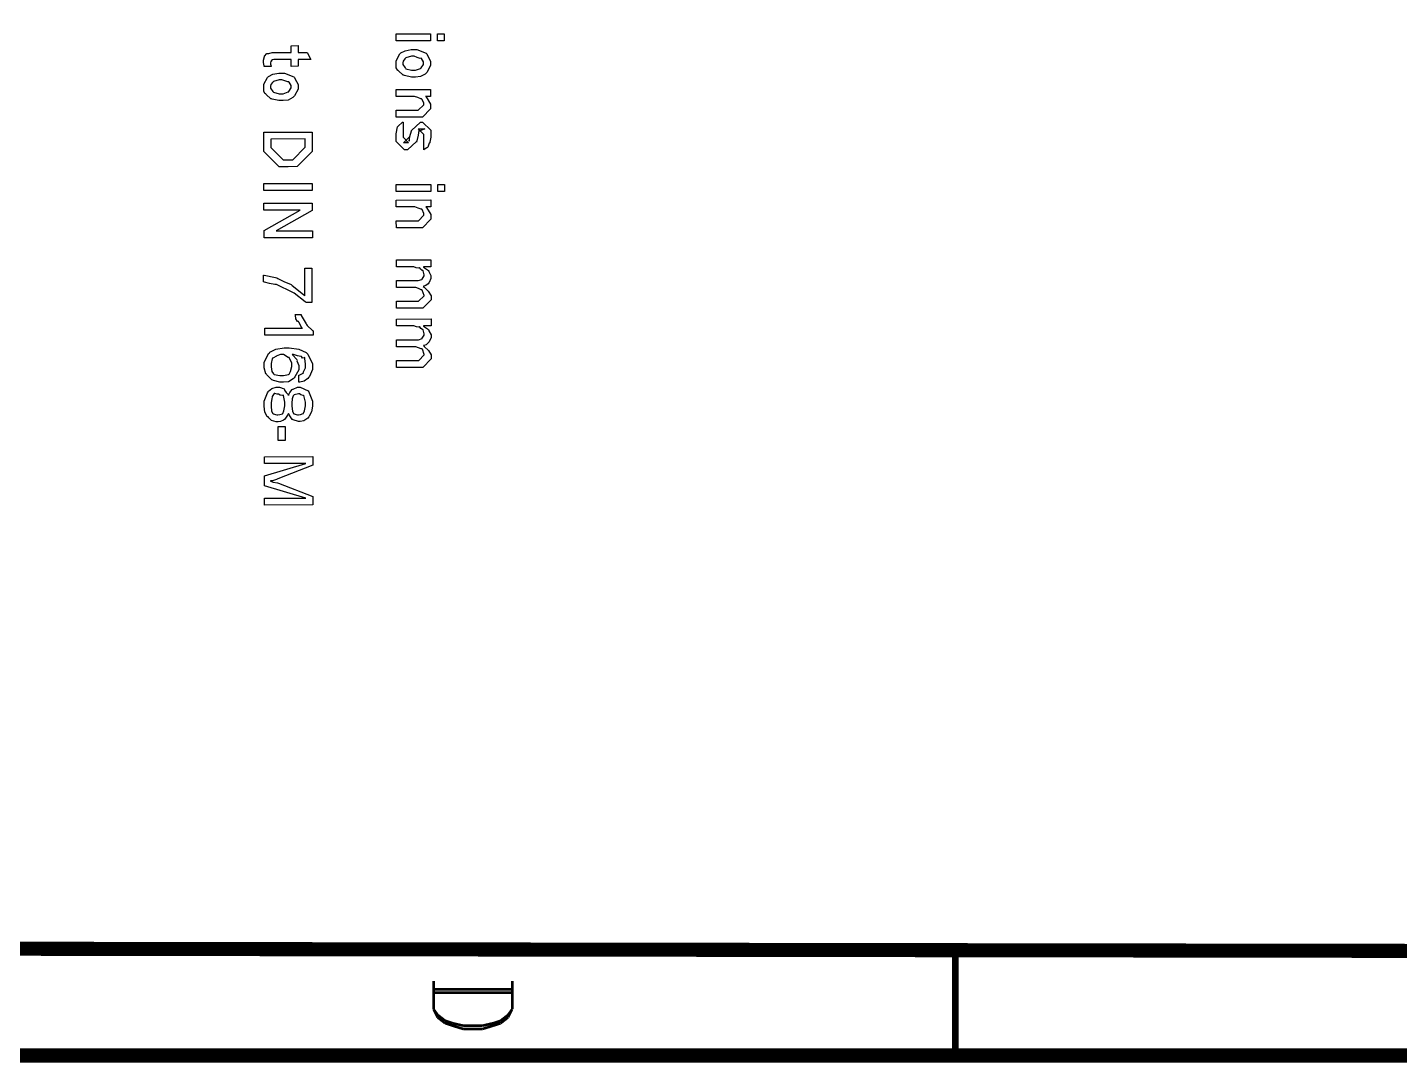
# Model space of a CAD drawing. Extents: x 0.1 to 11.6, y 0.3 to 16.2.
# Drawn here: x 5.983 to 8.744, y 0.296 to 2.379 of the extents above; entities that cross this region are included whole.
import ezdxf

# ---------------------------------------------------------------- set-up
doc = ezdxf.new("R2010")
doc.units = 0
doc.layers.get('0').update_dxf_attribs({"linetype": 'CONTINUOUS'})

msp = doc.modelspace()

# ---------------------------------------------------------------- linework, layer by layer
at = {"color": 0, "const_width": 0.005208}
msp.add_lwpolyline([(0.155003, 16.22), (11.57, 16.22), (11.57, 0.310004), (0.155003, 0.310004), (0.155003, 16.22)], close=True, dxfattribs=at)
at = {"color": 0}
for points in [[(6.7245, 2.36567), (6.79394, 2.36589), (6.79394, 2.352), (6.7245, 2.35178), (6.7245, 2.36567)], [(6.80783, 2.36589), (6.82172, 2.36589), (6.82172, 2.352), (6.80783, 2.352), (6.80783, 2.36589)], [(6.47331, 2.30029), (6.45942, 2.30029), (6.4591, 2.30122), (6.45811, 2.30789), (6.45811, 2.31006), (6.45811, 2.31282), (6.45953, 2.32047), (6.45985, 2.32113), (6.46001, 2.32118), (6.46431, 2.32628), (6.46485, 2.32656), (6.46485, 2.32656), (6.46864, 2.32617), (6.47521, 2.32807), (6.47743, 2.32807), (6.51367, 2.32807), (6.51367, 2.34196), (6.52756, 2.34218), (6.52756, 2.32829), (6.54536, 2.32829), (6.55274, 2.3144), (6.52756, 2.3144), (6.52756, 2.30051), (6.51367, 2.30029), (6.51367, 2.31418), (6.48004, 2.31418), (6.47868, 2.31418), (6.47482, 2.31364), (6.47461, 2.31353), (6.47439, 2.31287), (6.47319, 2.31087), (6.47265, 2.31114), (6.47265, 2.31114), (6.4725, 2.31049), (6.472, 2.3074), (6.472, 2.30638), (6.472, 2.30485), (6.47308, 2.30094), (6.47331, 2.30029)], [(6.75928, 2.33447), (6.76611, 2.33447), (6.7851, 2.32688), (6.78662, 2.32536), (6.78728, 2.32374), (6.794, 2.31114), (6.794, 2.30692), (6.794, 2.30192), (6.78657, 2.28825), (6.7851, 2.28694), (6.78321, 2.28494), (6.77382, 2.27994), (6.76372, 2.27892), (6.76036, 2.27892), (6.75532, 2.27892), (6.74138, 2.28185), (6.74018, 2.28239), (6.73876, 2.28272), (6.72933, 2.29129), (6.72868, 2.29237), (6.72781, 2.29237), (6.72504, 2.29758), (6.72456, 2.30442), (6.72456, 2.30669), (6.72456, 2.31174), (6.73193, 2.32557), (6.73346, 2.32688), (6.73415, 2.32764), (6.74322, 2.33182), (6.75526, 2.33447), (6.75928, 2.33447)], [(6.75928, 2.32058), (6.75537, 2.32058), (6.74451, 2.31733), (6.74365, 2.31668), (6.74246, 2.31532), (6.7391, 2.31104), (6.73844, 2.30778), (6.73844, 2.30669), (6.73844, 2.30419), (6.74278, 2.29736), (6.74365, 2.29671), (6.74408, 2.29574), (6.75581, 2.29281), (6.75971, 2.29281), (6.76351, 2.29281), (6.77403, 2.29628), (6.7749, 2.29693), (6.77501, 2.29725), (6.78011, 2.30436), (6.78011, 2.30669), (6.78011, 2.30919), (6.77576, 2.31603), (6.7749, 2.31668), (6.77328, 2.31651), (6.76725, 2.31842), (6.76124, 2.32058), (6.75928, 2.32058)], [(6.49294, 2.287), (6.49978, 2.287), (6.51878, 2.2794), (6.52029, 2.27789), (6.52094, 2.27626), (6.52767, 2.26367), (6.52767, 2.25944), (6.52767, 2.25444), (6.52024, 2.24078), (6.51878, 2.23947), (6.51687, 2.23747), (6.50749, 2.23247), (6.49739, 2.23144), (6.49403, 2.23144), (6.48899, 2.23144), (6.47504, 2.23438), (6.47385, 2.23492), (6.47244, 2.23525), (6.463, 2.24382), (6.46235, 2.2449), (6.46149, 2.2449), (6.45871, 2.25011), (6.45822, 2.25694), (6.45822, 2.25922), (6.45822, 2.26426), (6.4656, 2.2781), (6.46712, 2.2794), (6.46783, 2.28017), (6.47689, 2.28435), (6.48893, 2.287), (6.49294, 2.287)], [(6.49294, 2.27311), (6.48904, 2.27311), (6.47819, 2.26986), (6.47732, 2.26921), (6.47613, 2.26785), (6.47276, 2.26357), (6.47211, 2.26031), (6.47211, 2.25922), (6.47211, 2.25672), (6.47646, 2.24989), (6.47732, 2.24924), (6.47775, 2.24826), (6.48947, 2.24533), (6.49338, 2.24533), (6.49718, 2.24533), (6.50771, 2.24881), (6.50857, 2.24946), (6.50868, 2.24978), (6.51378, 2.25689), (6.51378, 2.25922), (6.51378, 2.26172), (6.50944, 2.26856), (6.50857, 2.26921), (6.50694, 2.26904), (6.50092, 2.27094), (6.4949, 2.27311), (6.49294, 2.27311)], [(6.72472, 2.25375), (6.79417, 2.25396), (6.79417, 2.24007), (6.78396, 2.23986), (6.78532, 2.23878), (6.79417, 2.22461), (6.79417, 2.21989), (6.79417, 2.21511), (6.77767, 2.19819), (6.7666, 2.19819), (6.72493, 2.19819), (6.72472, 2.21208), (6.76335, 2.21208), (6.76921, 2.21208), (6.78028, 2.22314), (6.78028, 2.22424), (6.78028, 2.227), (6.77664, 2.23454), (6.77593, 2.23529), (6.77442, 2.23529), (6.76839, 2.23757), (6.76167, 2.23986), (6.75944, 2.23985), (6.72472, 2.23986), (6.72472, 2.25375)], [(6.73871, 2.18826), (6.73871, 2.17437), (6.73871, 2.17329), (6.73871, 2.17085), (6.73871, 2.17003), (6.73871, 2.16743), (6.73872, 2.16157), (6.73872, 2.15961), (6.73872, 2.15767), (6.74978, 2.1466), (6.74567, 2.1466), (6.73958, 2.1466), (6.75065, 2.15765), (6.75065, 2.15007), (6.75217, 2.15896), (6.75543, 2.1709), (6.75543, 2.17156), (6.77408, 2.18826), (6.77756, 2.18826), (6.79426, 2.17176), (6.79426, 2.16178), (6.79426, 2.15804), (6.79281, 2.14789), (6.79253, 2.14681), (6.79124, 2.14572), (6.78847, 2.13758), (6.78797, 2.13704), (6.78683, 2.13618), (6.78114, 2.13292), (6.78038, 2.13271), (6.78038, 2.1466), (6.78038, 2.14762), (6.78038, 2.14996), (6.78038, 2.15072), (6.78038, 2.15315), (6.78039, 2.15869), (6.78038, 2.16049), (6.78039, 2.16331), (6.76932, 2.17437), (6.77496, 2.17437), (6.78233, 2.17437), (6.77126, 2.17025), (6.77126, 2.17176), (6.7704, 2.16894), (6.77001, 2.16797), (6.76888, 2.16069), (6.76867, 2.1594), (6.7654, 2.14789), (6.7654, 2.14942), (6.74783, 2.13271), (6.74696, 2.13271), (6.74154, 2.13271), (6.72483, 2.14942), (6.72483, 2.15961), (6.72483, 2.16461), (6.72771, 2.17844), (6.72831, 2.17958), (6.72857, 2.18028), (6.73753, 2.18793), (6.73871, 2.18826)], [(6.45844, 2.16797), (6.55567, 2.16818), (6.55567, 2.13932), (6.55567, 2.12935), (6.52528, 2.09874), (6.50771, 2.09853), (6.48926, 2.09853), (6.45844, 2.12912), (6.45844, 2.13758), (6.45844, 2.16797)], [(6.47233, 2.15408), (6.47233, 2.13824), (6.47233, 2.13738), (6.4975, 2.11242), (6.50792, 2.11242), (6.51704, 2.11242), (6.54178, 2.13758), (6.54178, 2.13867), (6.54178, 2.15429), (6.47233, 2.15408)], [(6.45861, 2.06456), (6.55583, 2.06478), (6.55583, 2.05089), (6.45861, 2.05067), (6.45861, 2.06456)], [(6.72504, 2.0625), (6.79449, 2.06272), (6.79449, 2.04883), (6.72504, 2.04861), (6.72504, 2.0625)], [(6.80838, 2.06272), (6.82226, 2.06272), (6.82226, 2.04883), (6.80838, 2.04883), (6.80838, 2.06272)], [(6.45865, 2.0249), (6.55588, 2.02513), (6.55588, 2.01058), (6.4834, 1.96935), (6.5561, 1.96957), (6.5561, 1.95568), (6.45888, 1.95546), (6.45888, 1.97), (6.53157, 2.01124), (6.45865, 2.01101), (6.45865, 2.0249)], [(6.7251, 2.03131), (6.79454, 2.03153), (6.79454, 2.01764), (6.78435, 2.01742), (6.78569, 2.01633), (6.79454, 2.00217), (6.79454, 1.99744), (6.79454, 1.99268), (6.77806, 1.97575), (6.76699, 1.97575), (6.72532, 1.97575), (6.7251, 1.98964), (6.76372, 1.98964), (6.76958, 1.98964), (6.78065, 2.00071), (6.78065, 2.00179), (6.78065, 2.00456), (6.77701, 2.0121), (6.77632, 2.01286), (6.77479, 2.01286), (6.76878, 2.01514), (6.76204, 2.01742), (6.75982, 2.01742), (6.7251, 2.01742), (6.7251, 2.03131)], [(6.72532, 1.91092), (6.79476, 1.91114), (6.79476, 1.89725), (6.77979, 1.89703), (6.77983, 1.89649), (6.78993, 1.88965), (6.79064, 1.88878), (6.79047, 1.88749), (6.79476, 1.8795), (6.79476, 1.87685), (6.79476, 1.87375), (6.79129, 1.86529), (6.79064, 1.86447), (6.78928, 1.86301), (6.78461, 1.85915), (6.78054, 1.85786), (6.77935, 1.85753), (6.78093, 1.85601), (6.7895, 1.84776), (6.79497, 1.83882), (6.79497, 1.83583), (6.79497, 1.83062), (6.77826, 1.81369), (6.77219, 1.81369), (6.72553, 1.81369), (6.72553, 1.82758), (6.76546, 1.82758), (6.77001, 1.82758), (6.78108, 1.83865), (6.78108, 1.83931), (6.78103, 1.83951), (6.77729, 1.85004), (6.77653, 1.85081), (6.77501, 1.85081), (6.76964, 1.85308), (6.76421, 1.85536), (6.76242, 1.85536), (6.72553, 1.85536), (6.72532, 1.86925), (6.76654, 1.86925), (6.76921, 1.86925), (6.77658, 1.87164), (6.77718, 1.87207), (6.7769, 1.87229), (6.78087, 1.87879), (6.78087, 1.88097), (6.78087, 1.88097), (6.77886, 1.889), (6.77849, 1.88965), (6.77735, 1.88976), (6.77408, 1.89225), (6.77229, 1.89503), (6.77154, 1.89529), (6.7704, 1.89458), (6.76535, 1.89513), (6.76004, 1.89703), (6.75831, 1.89703), (6.72532, 1.89703), (6.72532, 1.91092)], [(6.54085, 1.89447), (6.55474, 1.89447), (6.55496, 1.82503), (6.54367, 1.82503), (6.54167, 1.82676), (6.51969, 1.84397), (6.51699, 1.84565), (6.51394, 1.84679), (6.4866, 1.8604), (6.48378, 1.86128), (6.48074, 1.86128), (6.46967, 1.86361), (6.4599, 1.86632), (6.45751, 1.86649), (6.45751, 1.88037), (6.45936, 1.88037), (6.48215, 1.87582), (6.48486, 1.87494), (6.48638, 1.87337), (6.49886, 1.8674), (6.51318, 1.86139), (6.51568, 1.85975), (6.51796, 1.85753), (6.53911, 1.84076), (6.54085, 1.83892), (6.54085, 1.89447)], [(6.46044, 1.75939), (6.46044, 1.77328), (6.53618, 1.7735), (6.53494, 1.77431), (6.5286, 1.78537), (6.52794, 1.78674), (6.52647, 1.78694), (6.52285, 1.79269), (6.52219, 1.80003), (6.52186, 1.80106), (6.53336, 1.80128), (6.53385, 1.79932), (6.54357, 1.78233), (6.54465, 1.78088), (6.54568, 1.77881), (6.55658, 1.76915), (6.55767, 1.7685), (6.55767, 1.75961), (6.46044, 1.75939)], [(6.72553, 1.79189), (6.79497, 1.7921), (6.79497, 1.77821), (6.78, 1.778), (6.78006, 1.77746), (6.79015, 1.77061), (6.79085, 1.76975), (6.79069, 1.76844), (6.79497, 1.76047), (6.79497, 1.75782), (6.79497, 1.75472), (6.7915, 1.74625), (6.79085, 1.74544), (6.7895, 1.74399), (6.78483, 1.74013), (6.78076, 1.73882), (6.77957, 1.7385), (6.78114, 1.73699), (6.78971, 1.72874), (6.79519, 1.71978), (6.79519, 1.71681), (6.79519, 1.7116), (6.77849, 1.69467), (6.7724, 1.69467), (6.72575, 1.69467), (6.72575, 1.70856), (6.76568, 1.70856), (6.77024, 1.70856), (6.78131, 1.71963), (6.78131, 1.72028), (6.78125, 1.72049), (6.7775, 1.73101), (6.77675, 1.73178), (6.77522, 1.73178), (6.76986, 1.73406), (6.76443, 1.73633), (6.76264, 1.73633), (6.72575, 1.73633), (6.72553, 1.75022), (6.76676, 1.75022), (6.76942, 1.75022), (6.77681, 1.75261), (6.7774, 1.75304), (6.77713, 1.75325), (6.78108, 1.75976), (6.78108, 1.76193), (6.78108, 1.76193), (6.77908, 1.76997), (6.77869, 1.77061), (6.77756, 1.77072), (6.77431, 1.77322), (6.77251, 1.77599), (6.77175, 1.77626), (6.77061, 1.77556), (6.76557, 1.7761), (6.76025, 1.778), (6.75851, 1.778), (6.72553, 1.778), (6.72553, 1.79189)], [(6.52886, 1.66499), (6.52864, 1.67887), (6.52968, 1.67914), (6.53743, 1.68317), (6.53797, 1.68365), (6.53792, 1.68414), (6.54254, 1.69358), (6.54253, 1.69667), (6.54253, 1.70106), (6.54107, 1.71235), (6.54079, 1.71425), (6.53988, 1.71376), (6.53635, 1.71354), (6.53461, 1.71631), (6.53385, 1.71685), (6.53267, 1.71658), (6.52636, 1.71821), (6.51812, 1.72032), (6.5154, 1.72032), (6.51644, 1.71963), (6.52485, 1.71056), (6.52539, 1.70947), (6.52501, 1.70811), (6.52864, 1.69857), (6.52864, 1.69536), (6.52864, 1.69), (6.52083, 1.6754), (6.51932, 1.67389), (6.51736, 1.6716), (6.50797, 1.6659), (6.49821, 1.66476), (6.49501, 1.66476), (6.4904, 1.66476), (6.47797, 1.6684), (6.47656, 1.66911), (6.47482, 1.66943), (6.46431, 1.67958), (6.46354, 1.68083), (6.46246, 1.68192), (6.45919, 1.69379), (6.45919, 1.69775), (6.45919, 1.70432), (6.46804, 1.72233), (6.46983, 1.72401), (6.47075, 1.72542), (6.48281, 1.73124), (6.49972, 1.73421), (6.50543, 1.73421), (6.5096, 1.73426), (6.52864, 1.7315), (6.54346, 1.72488), (6.54557, 1.72293), (6.5471, 1.72103), (6.55642, 1.70199), (6.55642, 1.69558), (6.55642, 1.69038), (6.55024, 1.67617), (6.54904, 1.67475), (6.54731, 1.67258), (6.53961, 1.66699), (6.53103, 1.66525), (6.52886, 1.66499)], [(6.49501, 1.72032), (6.49224, 1.72032), (6.48481, 1.71799), (6.48394, 1.7175), (6.48253, 1.71642), (6.47792, 1.7136), (6.47629, 1.71321), (6.47592, 1.71294), (6.47521, 1.71213), (6.47308, 1.70221), (6.47308, 1.69883), (6.47308, 1.69569), (6.47444, 1.6861), (6.47775, 1.68169), (6.47874, 1.68126), (6.47922, 1.68061), (6.49056, 1.67865), (6.49436, 1.67865), (6.4981, 1.67865), (6.5084, 1.68067), (6.50933, 1.68104), (6.5095, 1.68126), (6.51232, 1.68653), (6.51475, 1.69613), (6.51475, 1.69928), (6.51475, 1.70301), (6.51019, 1.71321), (6.50933, 1.71425), (6.50771, 1.71463), (6.49815, 1.72032), (6.49501, 1.72032)], [(6.50836, 1.63792), (6.50819, 1.63846), (6.51085, 1.64421), (6.51568, 1.65024), (6.5166, 1.65093), (6.51736, 1.65082), (6.52653, 1.65506), (6.52962, 1.65506), (6.53147, 1.65506), (6.54742, 1.64729), (6.54872, 1.64572), (6.54949, 1.64378), (6.55653, 1.62636), (6.55653, 1.62056), (6.55653, 1.61681), (6.55458, 1.60542), (6.55003, 1.59679), (6.54872, 1.59515), (6.54688, 1.59278), (6.53917, 1.58681), (6.53185, 1.58561), (6.5294, 1.58561), (6.52815, 1.58561), (6.51753, 1.58908), (6.5166, 1.58974), (6.51551, 1.59006), (6.50879, 1.60053), (6.50836, 1.60189), (6.50726, 1.60036), (6.50087, 1.59044), (6.49989, 1.58974), (6.49794, 1.58871), (6.49197, 1.58593), (6.48747, 1.5854), (6.486, 1.58539), (6.48301, 1.58539), (6.47412, 1.58783), (6.46843, 1.59338), (6.46712, 1.59494), (6.46517, 1.59576), (6.46029, 1.60488), (6.45931, 1.61632), (6.45931, 1.62013), (6.45931, 1.62642), (6.4656, 1.64372), (6.4669, 1.64529), (6.46756, 1.64654), (6.47467, 1.65197), (6.48329, 1.65483), (6.48622, 1.65483), (6.48975, 1.65483), (6.49935, 1.65126), (6.50032, 1.6505), (6.50017, 1.64899), (6.50358, 1.64393), (6.50797, 1.63926), (6.50836, 1.63792)], [(6.48731, 1.64094), (6.48551, 1.64094), (6.48068, 1.64187), (6.48014, 1.64204), (6.479, 1.64208), (6.47526, 1.63585), (6.47493, 1.63444), (6.4745, 1.63237), (6.47319, 1.62321), (6.47319, 1.62011), (6.47319, 1.61675), (6.47418, 1.60667), (6.47646, 1.6021), (6.47711, 1.60167), (6.47743, 1.60107), (6.48449, 1.59929), (6.48687, 1.59928), (6.48687, 1.59928), (6.49067, 1.59993), (6.49621, 1.60146), (6.49685, 1.60189), (6.49669, 1.6021), (6.49869, 1.60753), (6.50097, 1.61714), (6.50097, 1.62033), (6.50097, 1.62489), (6.49772, 1.63818), (6.49707, 1.63857), (6.49582, 1.63813), (6.49138, 1.63894), (6.48828, 1.64094), (6.48731, 1.64094)], [(6.52919, 1.64117), (6.5281, 1.64117), (6.51942, 1.63921), (6.51878, 1.63878), (6.51779, 1.63737), (6.51535, 1.63129), (6.51486, 1.62278), (6.51486, 1.6199), (6.51486, 1.6166), (6.51585, 1.6065), (6.51812, 1.60206), (6.51878, 1.60167), (6.5191, 1.60112), (6.52615, 1.5995), (6.52854, 1.5995), (6.52854, 1.5995), (6.53222, 1.60015), (6.53782, 1.60167), (6.53851, 1.6021), (6.53836, 1.60226), (6.54036, 1.60753), (6.54264, 1.61714), (6.54264, 1.62033), (6.54264, 1.62494), (6.53917, 1.63835), (6.53851, 1.63878), (6.53733, 1.63835), (6.53299, 1.63915), (6.53011, 1.64117), (6.52919, 1.64117)], [(6.48725, 1.57553), (6.50114, 1.57553), (6.50114, 1.54775), (6.48725, 1.54775), (6.48725, 1.57553)], [(6.45953, 1.51486), (6.55675, 1.51508), (6.55675, 1.49794), (6.48643, 1.47037), (6.484, 1.46918), (6.47613, 1.46658), (6.47265, 1.46647), (6.4719, 1.46625), (6.47179, 1.46582), (6.477, 1.46354), (6.486, 1.46224), (6.48774, 1.46169), (6.55697, 1.435), (6.55697, 1.41786), (6.45975, 1.41764), (6.45975, 1.43153), (6.54308, 1.43175), (6.45975, 1.45606), (6.45953, 1.47646), (6.54286, 1.50119), (6.45953, 1.50097), (6.45953, 1.51486)]]:
    msp.add_lwpolyline(points, close=True, dxfattribs=at)
for points, const_width in [([(11.315, 0.516656), (0.398329, 0.533311)], 0.028333), ([(7.84999, 0.509983), (7.84999, 0.310004)], 0.013333), ([(6.80003, 0.403321), (6.80003, 0.460015)], 0.005208), ([(6.95833, 0.443306), (6.80003, 0.443306)], 0.005208), ([(6.95833, 0.460015), (6.95833, 0.403321)], 0.005208), ([(6.95833, 0.436686), (6.80003, 0.436686)], 0.005208), ([(6.80832, 0.386664), (6.80003, 0.403321)], 0.005208), ([(6.80832, 0.391656), (6.80003, 0.403321)], 0.005208), ([(6.82335, 0.379992), (6.80832, 0.391656)], 0.005208), ([(6.82335, 0.375), (6.80832, 0.386664)], 0.005208), ([(6.94997, 0.391656), (6.935, 0.379992)], 0.005208), ([(6.94997, 0.386664), (6.935, 0.375)], 0.005208), ([(6.95833, 0.403321), (6.94997, 0.386664)], 0.005208), ([(6.95833, 0.403321), (6.94997, 0.391656)], 0.005208), ([(6.83832, 0.375), (6.82335, 0.379992)], 0.005208), ([(6.83832, 0.370008), (6.82335, 0.375)], 0.005208), ([(6.86003, 0.370008), (6.83832, 0.375)], 0.005208), ([(6.86003, 0.363336), (6.83832, 0.370008)], 0.005208), ([(6.89833, 0.370008), (6.86003, 0.370008)], 0.005208), ([(6.89833, 0.363336), (6.86003, 0.363336)], 0.005208), ([(6.91997, 0.375), (6.89833, 0.370008)], 0.005208), ([(6.91997, 0.370008), (6.89833, 0.363336)], 0.005208), ([(6.935, 0.379992), (6.91997, 0.375)], 0.005208), ([(6.935, 0.375), (6.91997, 0.370008)], 0.005208), ([(11.57, 0.310004), (0.155003, 0.310004)], 0.028333)]:
    msp.add_lwpolyline(points, dxfattribs=dict(at, const_width=const_width))

doc.saveas('drawing.dxf')
